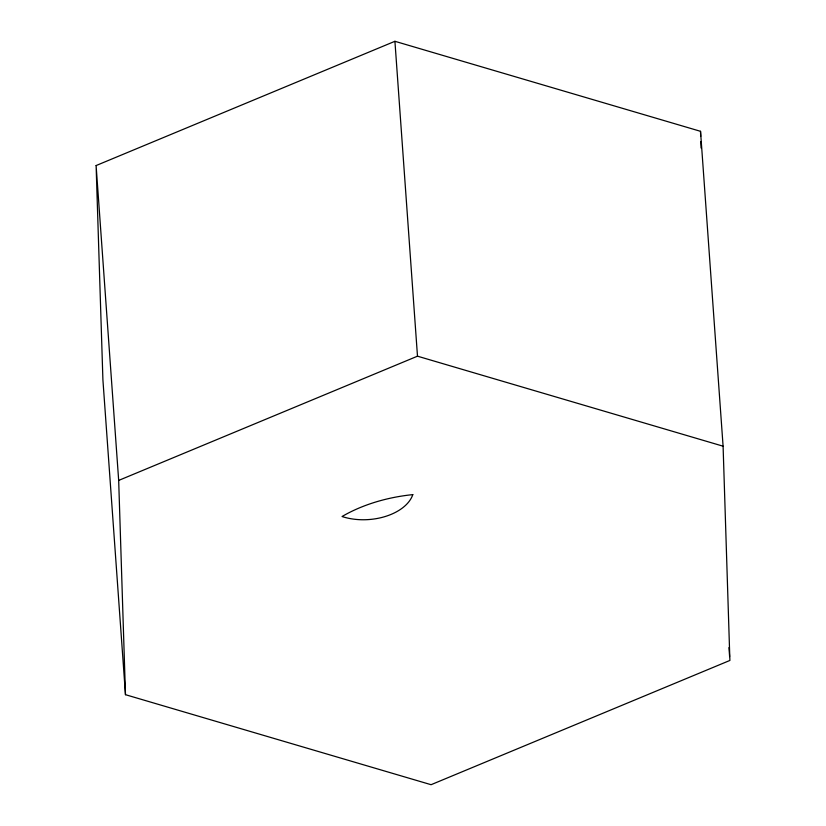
<?xml version="1.0" encoding="UTF-8"?>
<svg xmlns="http://www.w3.org/2000/svg" width="826" height="826" viewBox="0 0 826 826"><rect width="100%" height="100%" fill="white"/><g stroke="black" fill="none" stroke-linecap="round" stroke-linejoin="round"><path stroke-width="1.24" d="M96.105 165.551L394.921 41.3L700.52 131.313L723.091 446.195L729.895 660.449L431.079 784.7L125.48 694.687L102.909 379.805L96.105 165.551L118.676 480.422L125.48 694.687M118.676 480.422L417.491 356.182L723.091 446.195M728.966 647.605L729.616 656.598M394.921 41.3L417.491 356.182M700.52 131.313L700.685 136.445M700.851 141.576L701.057 147.988M412.804 494.629A124.85 76.519 -4.1 0 0 342.036 516.518A47.247 28.962 -4.1 0 0 412.804 494.629"/></g></svg>
